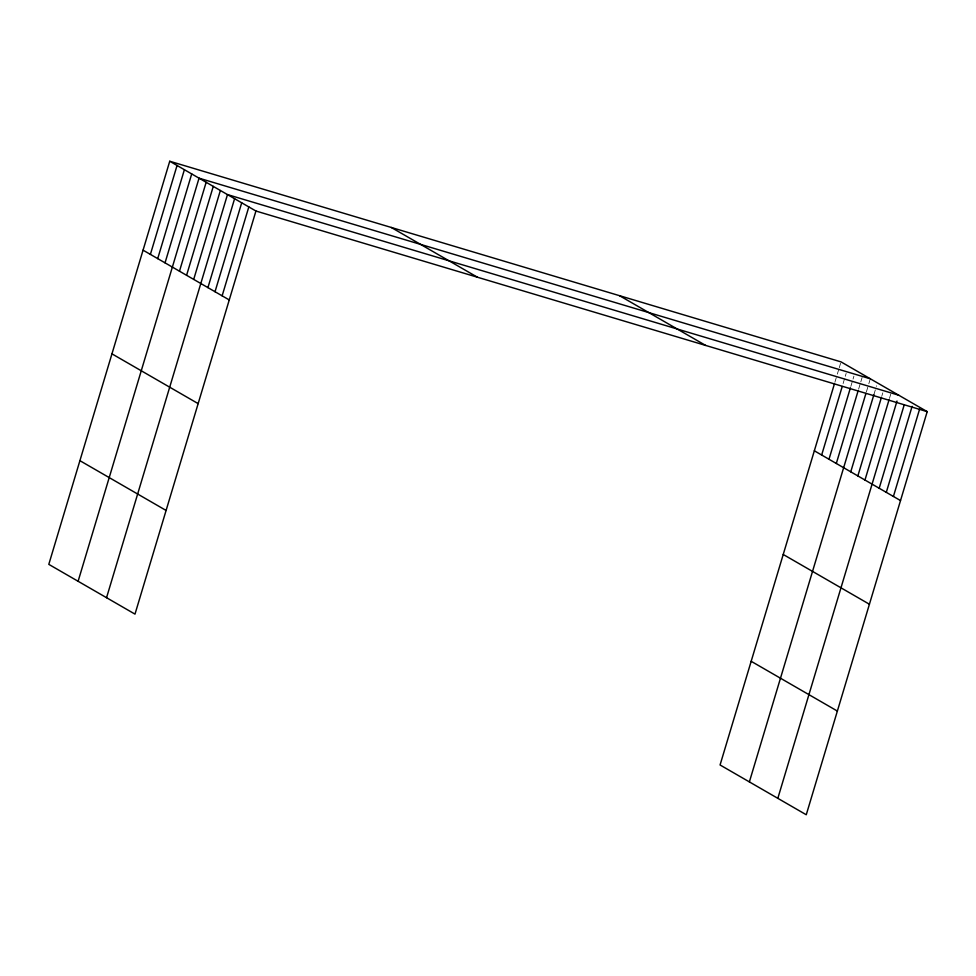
<?xml version="1.0" encoding="UTF-8"?>
<svg xmlns="http://www.w3.org/2000/svg" width="976" height="976" viewBox="0 0 976 976"><rect width="100%" height="100%" fill="white"/><g stroke="black" fill="none" stroke-linecap="round" stroke-linejoin="round"><path stroke-width="0.73" stroke-dasharray="4.88 3.66" d="M834.883 382.287L838.823 369.16M839.262 367.708L840.568 363.328M843.093 383.592L844.838 377.761M845.277 376.309L846.155 373.393M850.852 386.374L852.597 380.542M853.036 379.078L853.915 376.163M858.612 389.143L860.368 383.312M860.808 381.86L862.113 377.48M866.383 391.913L869.872 380.25M873.923 394.56L876.546 385.813M881.914 395.756L882.792 392.84M889.465 398.403L890.771 394.036"/><path stroke-width="1.46" d="M169.739 161.247L48.8 564.36L134.993 614.124L255.932 211.023L169.739 161.247L841.007 361.876L927.2 411.64L806.261 814.753L720.068 764.977L834.456 383.739M150.389 254.394L177.059 165.481M157.709 258.628L184.391 169.702M165.042 262.849L191.711 173.935M78.104 581.281L199.043 178.169L870.311 378.798M179.474 271.194L206.156 182.28M186.587 275.293L213.268 186.379M193.699 279.404L220.369 190.491M106.543 597.702L227.481 194.59L898.762 395.219M207.925 287.615L234.594 198.701M215.025 291.726L241.706 202.801M222.138 295.826L248.819 206.912M821.658 455.023L842.215 386.508M828.99 459.257L850.413 387.826M836.31 463.478L858.185 390.595M749.373 781.91L865.944 393.377M850.755 471.823L873.923 394.56M857.855 475.922L881.474 397.208M864.968 480.033L889.026 399.855M777.823 798.331L897.005 401.051M879.193 488.244L904.118 405.162M886.306 492.343L912.109 406.345M893.418 496.455L919.648 408.993M255.932 211.023L927.2 411.64M619.492 295.667L705.685 345.443M814.338 450.79L900.519 500.566M391.254 227.457L477.447 277.221M783.228 554.478L869.421 604.242M143.057 250.161L229.25 299.937M751.178 661.301L837.371 711.065M111.959 353.849L198.14 403.613M79.91 460.672L166.091 510.448"/></g></svg>
